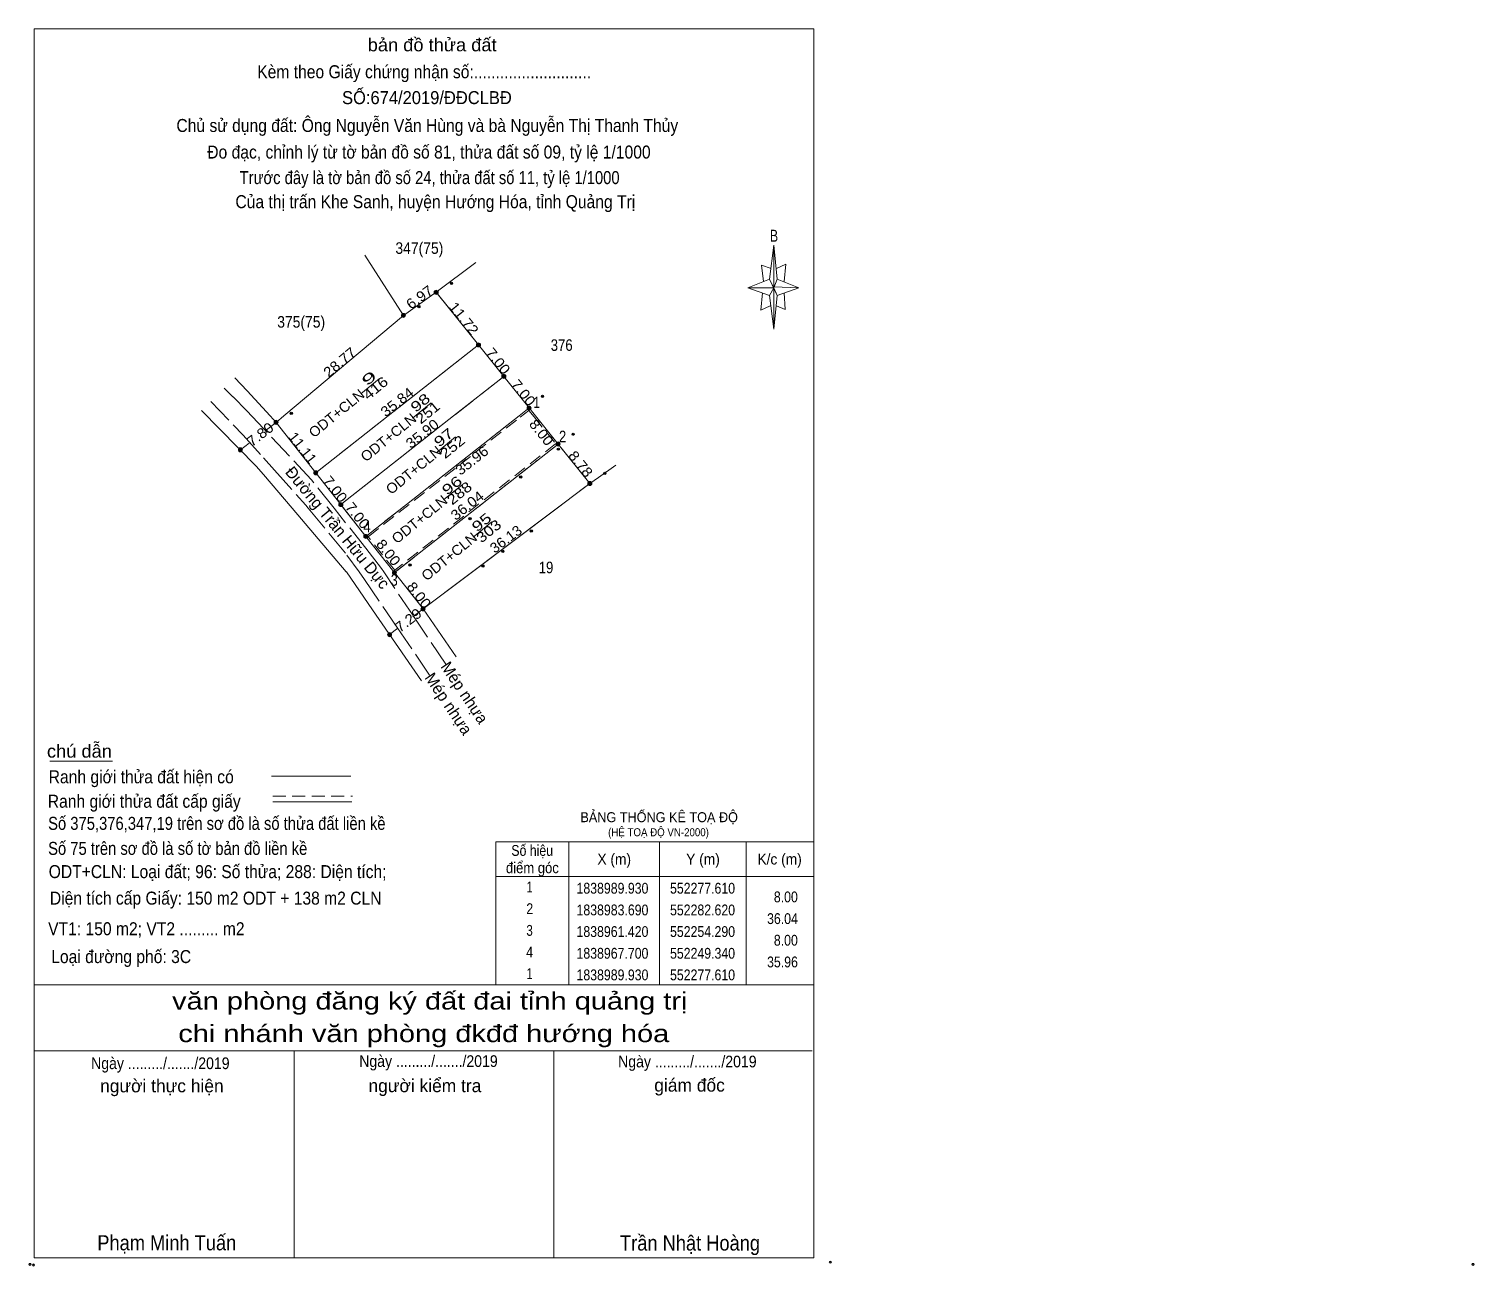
# Model space of a CAD drawing. Header units: metres. Extents: x 551538 to 552829, y 1838513 to 1839106.
# Drawn here: x 551869 to 552119.2, y 1838513.5 to 1838727.6 of the extents above; entities that cross this region are included whole.
import ezdxf
from ezdxf.enums import TextEntityAlignment as Align

# ---------------------------------------------------------------- set-up
doc = ezdxf.new("R2010")
doc.units = ezdxf.units.M
doc.header["$LTSCALE"] = 0.75
doc.header["$PDMODE"] = 32
doc.header["$PDSIZE"] = 0.375
for name, pattern in [('DASH_DOUBLE_DOT', [9.2, 5, -1.2, 0.3, -1.2, 0.3, -1.2]), ('LONG_DASHED', [7.5, 6, -1.5]), ('MEDIUM_DASHED', [4.5, 3, -1.5])]:
    doc.linetypes.add(name, pattern=pattern)
for name, color, linetype, lineweight in [('1', 7, 'Continuous', 13), ('17', 7, 'Continuous', 13), ('4', 7, 'Continuous', 13), ('5', 7, 'Continuous', 13), ('6', 7, 'Continuous', 13), ('63', 7, 'Continuous', 13)]:
    doc.layers.add(name, color=color, linetype=linetype, lineweight=lineweight)
doc.layers.add('7', color=7, linetype='Continuous')

msp = doc.modelspace()

# ---------------------------------------------------------------- hatches: boundary and pattern name
at = {"layer": '4'}
for points in [[(551939.8896, 1838682.0266, 1), (551939.1896, 1838682.0266, 1)], [(551934.21, 1838678.02, 1), (551933.51, 1838678.02, 1)], [(551947.22, 1838672.93, 1), (551946.52, 1838672.93, 1)], [(551951.6, 1838667.47, 1), (551950.9, 1838667.47, 1)], [(551955.98, 1838662.01, 1), (551955.28, 1838662.01, 1)], [(551912.18, 1838659.52, 1), (551911.48, 1838659.52, 1)], [(551960.99, 1838655.77, 1), (551960.29, 1838655.77, 1)], [(551906, 1838654.76, 1), (551905.3, 1838654.76, 1)], [(551919.05, 1838650.78, 1), (551918.35, 1838650.78, 1)], [(551966.49, 1838648.93, 1), (551965.79, 1838648.93, 1)], [(551923.38, 1838645.28, 1), (551922.68, 1838645.28, 1)], [(551927.71, 1838639.78, 1), (551927.01, 1838639.78, 1)], [(551932.66, 1838633.5, 1), (551931.96, 1838633.5, 1)], [(551937.61, 1838627.22, 1), (551936.91, 1838627.22, 1)], [(551931.83, 1838622.77, 1), (551931.13, 1838622.77, 1)]]:
    msp.add_hatch(color=256, dxfattribs=at).paths.add_polyline_path(points)

# ---------------------------------------------------------------- linework, layer by layer
at = {"layer": '1'}
for points in [[(551942.56, 1838660.64), (551951.25, 1838667.47), (551955.63, 1838662.01), (551953.89, 1838660.64)], [(551953.89, 1838660.64), (551927.36, 1838639.78), (551923.03, 1838645.28), (551942.56, 1838660.64)]]:
    msp.add_lwpolyline(points, dxfattribs=at)
at = {"layer": '1', "linetype": 'MEDIUM_DASHED'}
for points in [[(551954.08, 1838660.4), (551955.58, 1838661.59), (551956.5, 1838660.45)], [(551956.5, 1838660.45), (551960.22, 1838655.82), (551932.36, 1838633.92), (551927.78, 1838639.73), (551954.08, 1838660.4)]]:
    msp.add_lwpolyline(points, dxfattribs=at)
at = {"layer": '1'}
msp.add_lwpolyline([(551960.64, 1838655.77), (551966.14, 1838648.93), (551937.26, 1838627.22), (551932.31, 1838633.5)], close=True, dxfattribs=at)
at = {"layer": '17'}
msp.add_line((551872.63, 1838600.86), (551883.49, 1838600.86), dxfattribs=at)
at = {"layer": '4'}
for p, q in [((551933.86, 1838678.02), (551927.17, 1838688.44)), ((551933.86, 1838678.02), (551927.17, 1838688.44)), ((551939.55, 1838682.04), (551946.4, 1838687.18)), ((551913.16, 1838660.64), (551933.86, 1838678.02)), ((551906.81, 1838664.95), (551904.7, 1838667.24)), ((551926.47, 1838664.43), (551929.68, 1838667.05)), ((551955.63, 1838662.01), (551951.25, 1838667.47)), ((551910.79, 1838660.64), (551906.81, 1838664.95)), ((551898.94, 1838661.59), (551908.39, 1838651.96)), ((551911.83, 1838659.52), (551910.79, 1838660.64)), ((551911.83, 1838659.52), (551913.16, 1838660.64)), ((551935.45, 1838660.26), (551938.66, 1838662.88)), ((551956.73, 1838660.64), (551955.63, 1838662.01)), ((551960.64, 1838655.77), (551956.73, 1838660.64)), ((551909.93, 1838658.06), (551911.83, 1838659.52)), ((551905.65, 1838654.76), (551907.17, 1838655.93)), ((551939.69, 1838654.37), (551942.9, 1838656.99)), ((551967.62, 1838649.98), (551970.63, 1838652.13)), ((551940.83, 1838646.08), (551944.04, 1838648.7)), ((551960.46, 1838644.66), (551965.03, 1838648.1)), ((551965.03, 1838648.1), (551966.14, 1838648.93)), ((551966.14, 1838648.93), (551967.62, 1838649.98)), ((551914.59, 1838644.66), (551920.71, 1838637.46)), ((551960.46, 1838644.66), (551945.81, 1838633.65)), ((551945.97, 1838639.65), (551949.18, 1838642.27)), ((551923.98, 1838633.67), (551920.71, 1838637.46)), ((551937.26, 1838627.22), (551932.31, 1838633.5)), ((551936.98, 1838614.79), (551928.52, 1838627.08)), ((551935.51, 1838625.87), (551937.26, 1838627.22)), ((551943.03, 1838618.93), (551937.26, 1838627.22)), ((551931.48, 1838622.77), (551932.91, 1838623.87))]:
    msp.add_line(p, q, dxfattribs=at)
at = {"layer": '4', "linetype": 'LONG_DASHED'}
for p, q in [((551904.35, 1838663.95), (551902.86, 1838665.44)), ((551935.55, 1838626.07), (551930.45, 1838633.65)), ((551941.2, 1838617.66), (551935.62, 1838625.96))]:
    msp.add_line(p, q, dxfattribs=at)
at = {"layer": '4', "linetype": 'DASH_DOUBLE_DOT'}
for p, q in [((551960.64, 1838655.77), (551946.51, 1838644.66)), ((551933.57, 1838644.66), (551927.36, 1838639.78)), ((551946.51, 1838644.66), (551932.5, 1838633.65)), ((551932.5, 1838633.65), (551932.31, 1838633.5))]:
    msp.add_line(p, q, dxfattribs=at)
at = {"layer": '4'}
for points in [[(551913.16, 1838660.64), (551933.86, 1838678.02), (551939.53, 1838682.07), (551946.87, 1838672.93), (551931.24, 1838660.64)], [(551913.16, 1838660.64), (551933.86, 1838678.02), (551939.53, 1838682.07), (551946.87, 1838672.93), (551951.25, 1838667.47), (551955.63, 1838662.01), (551956.73, 1838660.64)], [(551933.86, 1838678.02), (551939.53, 1838682.07), (551939.72, 1838681.84)], [(551951.25, 1838667.47), (551946.87, 1838672.93), (551939.72, 1838681.84)], [(551931.24, 1838660.64), (551946.87, 1838672.93), (551951.25, 1838667.47), (551942.56, 1838660.64)], [(551931.24, 1838660.64), (551918.7, 1838650.78), (551911.83, 1838659.52), (551913.16, 1838660.64)], [(551923.52, 1838644.66), (551923.03, 1838645.28), (551918.7, 1838650.78), (551911.83, 1838659.52), (551913.16, 1838660.64)], [(551942.56, 1838660.64), (551923.03, 1838645.28), (551918.7, 1838650.78), (551931.24, 1838660.64)], [(551956.73, 1838660.64), (551960.64, 1838655.77), (551965.03, 1838650.31)], [(551923.03, 1838645.28), (551918.7, 1838650.78), (551911.83, 1838659.52)], [(551966.14, 1838648.93), (551965.03, 1838650.31), (551960.64, 1838655.77)], [(551908.39, 1838651.96), (551909.63, 1838650.5), (551914.59, 1838644.66)], [(551966.14, 1838648.93), (551967.62, 1838649.98), (551970.63, 1838652.13)], [(551965.03, 1838650.31), (551966.14, 1838648.93), (551965.03, 1838648.1), (551960.46, 1838644.66)], [(551927.36, 1838639.78), (551923.52, 1838644.66), (551923.03, 1838645.28)], [(551932.19, 1838633.65), (551927.36, 1838639.78), (551923.52, 1838644.66)], [(551937.26, 1838627.22), (551945.81, 1838633.65), (551960.46, 1838644.66)], [(551932.31, 1838633.5), (551932.19, 1838633.65), (551927.36, 1838639.78)], [(551928.52, 1838627.08), (551923.99, 1838633.65), (551923.98, 1838633.67)], [(551945.81, 1838633.65), (551937.26, 1838627.22), (551932.31, 1838633.5), (551932.19, 1838633.65)]]:
    msp.add_lwpolyline(points, dxfattribs=at)
at = {"layer": '4', "linetype": 'DASH_DOUBLE_DOT'}
for points in [[(551946.87, 1838672.93), (551931.24, 1838660.64), (551918.7, 1838650.78)], [(551951.25, 1838667.47), (551942.56, 1838660.64), (551923.03, 1838645.28)], [(551955.63, 1838662.01), (551953.89, 1838660.64), (551933.57, 1838644.66)]]:
    msp.add_lwpolyline(points, dxfattribs=at)
at = {"layer": '4', "linetype": 'LONG_DASHED'}
for points in [[(551900.5, 1838663.12), (551906.15, 1838657.3), (551909.63, 1838653.39)], [(551909.63, 1838658.47), (551906.78, 1838661.52), (551904.37, 1838663.93)], [(551921.86, 1838644.66), (551917.96, 1838649.54), (551909.63, 1838658.47)], [(551909.63, 1838653.39), (551911.55, 1838651.24), (551916.95, 1838645.18), (551917.38, 1838644.66)], [(551917.38, 1838644.66), (551924.1, 1838636.53), (551926.18, 1838633.65)], [(551930.45, 1838633.65), (551930.07, 1838634.22), (551927.38, 1838637.75), (551921.86, 1838644.66)], [(551926.18, 1838633.65), (551927.16, 1838632.3), (551932.78, 1838624.02), (551938.39, 1838615.75)]]:
    msp.add_lwpolyline(points, dxfattribs=at)
at = {"layer": '4'}
for centre, radius in [((551939.5396, 1838682.0266), 0.35), ((551933.86, 1838678.02), 0.35), ((551946.87, 1838672.93), 0.35), ((551951.25, 1838667.47), 0.35), ((551955.63, 1838662.01), 0.35), ((551911.83, 1838659.52), 0.35), ((551960.64, 1838655.77), 0.35), ((551960.71, 1838655.69), 0.11), ((551905.65, 1838654.76), 0.35), ((551918.7, 1838650.78), 0.35), ((551966.14, 1838648.93), 0.35), ((551923.03, 1838645.28), 0.35), ((551927.36, 1838639.78), 0.35), ((551932.31, 1838633.5), 0.35), ((551937.26, 1838627.22), 0.35), ((551931.48, 1838622.77), 0.35)]:
    msp.add_circle(centre, radius, dxfattribs=at)
at = {"layer": '5'}
for p, q in [((551997.24, 1838684.32), (551997.98, 1838690.18)), ((551998.58, 1838684.32), (552002.34, 1838682.82)), ((551997.24, 1838681.48), (551993.48, 1838682.82)), ((551998.58, 1838681.48), (551997.98, 1838675.62)), ((551999.78, 1838681.92), (551999.94, 1838679.08)), ((551999.94, 1838679.08), (551998.44, 1838679.68)), ((551869.93, 1838562.16), (552004.93, 1838562.16)), ((551869.93, 1838550.76), (552004.63, 1838550.76)), ((551869.93, 1838550.76), (552004.63, 1838550.76)), ((551869.93, 1838550.76), (552004.63, 1838550.76)), ((551914.93, 1838514.92), (551914.93, 1838550.76)), ((551959.93, 1838514.92), (551959.93, 1838550.76))]:
    msp.add_line(p, q, dxfattribs=at)
for points in [[(551869.93, 1838727.62), (552004.93, 1838727.62), (552004.93, 1838514.92), (551869.93, 1838514.92)], [(551997.98, 1838690.18), (551998.58, 1838684.32), (551997.98, 1838682.82)], [(551997.98, 1838682.82), (551993.48, 1838682.82), (551997.24, 1838684.32), (551998.58, 1838681.48), (552002.34, 1838682.82), (551997.98, 1838682.98)], [(551997.98, 1838682.82), (551997.98, 1838675.62), (551997.24, 1838681.48)]]:
    msp.add_lwpolyline(points, close=True, dxfattribs=at)
for points in [[(551997.54, 1838686.12), (551995.88, 1838686.72), (551996.18, 1838683.88)], [(551998.44, 1838686.12), (552000.08, 1838686.88), (551999.78, 1838683.88)], [(551997.98, 1838682.82), (551997.24, 1838684.32), (551993.48, 1838682.82)], [(551996.04, 1838681.92), (551995.74, 1838678.92), (551997.38, 1838679.68)], [(551997.98, 1838682.82), (551998.58, 1838681.48), (552002.34, 1838682.82)], [(552004.93, 1838514.92), (551869.93, 1838514.92), (551869.93, 1838550.76)]]:
    msp.add_lwpolyline(points, dxfattribs=at)
for p in [(551869.22, 1838513.76), (551869.82, 1838513.66), (552119.04, 1838513.76)]:
    msp.add_point(p, dxfattribs=at)
at = {"layer": '6'}
for p, q in [((551911.03, 1838598.26), (551924.74, 1838598.26)), ((551911.24, 1838593.86), (551924.95, 1838593.86))]:
    msp.add_line(p, q, dxfattribs=at)
at = {"layer": '6', "linetype": 'MEDIUM_DASHED'}
msp.add_line((551911.24, 1838594.79), (551925.04, 1838594.79), dxfattribs=at)
at = {"layer": '6'}
msp.add_point((552007.78, 1838514.16), dxfattribs=at)
at = {"layer": '63'}
for p, q in [((551962.48, 1838586.9), (551962.48, 1838562.16)), ((551978.23, 1838586.9), (551978.23, 1838562.16)), ((551993.23, 1838586.9), (551993.23, 1838562.16)), ((551949.88, 1838580.9), (552004.93, 1838580.9))]:
    msp.add_line(p, q, dxfattribs=at)
msp.add_lwpolyline([(551949.88, 1838586.9), (552004.93, 1838586.9), (552004.93, 1838562.16), (551949.88, 1838562.16)], close=True, dxfattribs=at)
at = {"layer": '7'}
for p in [(551942.2, 1838683.58), (551942.2, 1838683.57), (551936.55, 1838679.54), (551957.94, 1838664.02), (551914.46, 1838661.08), (551963.25, 1838657.46), (551960.7, 1838654.88), (551968.73, 1838650.69), (551954.18, 1838650.05), (551945.41, 1838642.86), (551956, 1838640.72), (551951.08, 1838637.19), (551935.01, 1838634.83), (551947.63, 1838634.65)]:
    msp.add_point(p, dxfattribs=at)

# ---------------------------------------------------------------- texts
at = {"layer": '1'}
for s, height, width, p in [('BẢNG THỐNG KÊ TOẠ ĐỘ ', 1.725, 0.95, (551964.51, 1838590.31)), ('(HỆ TOẠ ĐỘ VN-2000)', 1.395, 0.9, (551969.31, 1838587.87))]:
    msp.add_text(s, height=height, dxfattribs=dict(at, width=width)).set_placement(p)
at = {"layer": '4'}
for s, width, p in [('347(75)', 0.9, (551936.63, 1838688.68)), ('375(75)', 0.9, (551916.17, 1838675.91)), ('376', 0.85, (551961.27, 1838671.89)), ('19', 0.85, (551958.555, 1838633.4))]:
    msp.add_text(s, height=2, dxfattribs=dict(at, width=width)).set_placement(p, align=Align.CENTER)
for s, rotation, width, p in [('6.97', 36.36, 1.1, (551937.1812, 1838680.4622)), ('11.72', 308.772, 1.1, (551943.6398, 1838676.9529)), ('28.77', 40.022, 1.1, (551923.3973, 1838669.2387)), ('7.00', 308.737, 1.1, (551949.5746, 1838669.5725)), ('9', 39.259, 1.9, (551928.4613, 1838666.4656)), ('416', 39.259, 1.2, (551929.5963, 1838664.7671)), ('7.00', 308.737, 1.1, (551953.9546, 1838664.1125)), ('35.84', 38.178, 1.1, (551933.3242, 1838662.3405)), ('98', 39.259, 1.35, (551937.3413, 1838662.2471)), ('251', 39.259, 1.15, (551938.6263, 1838660.5399)), ('7.80', 37.604, 1.1, (551909.6161, 1838656.7444)), ('35.90', 38.179, 1.1, (551937.6741, 1838656.8605)), ('97', 39.259, 1.35, (551941.3913, 1838656.2171)), ('8.00', 308.76, 1.1, (551957.0758, 1838657.2228)), ('11.11', 308.197, 1.05, (551915.7327, 1838654.561)), ('252', 39.259, 1.2, (551942.8963, 1838654.5971)), ('35.96', 38.18, 1.1, (551946.2591, 1838652.2266)), ('8.78', 308.773, 1.1, (551963.8663, 1838651.758)), ('7.00', 308.212, 1.1, (551921.3744, 1838647.4113)), ('96', 39.259, 1.4, (551942.8213, 1838647.9334)), ('288', 39.259, 1.2, (551944.1263, 1838646.5808)), ('7.00', 308.212, 1.1, (551925.2544, 1838642.8513)), ('36.04', 38.171, 1.1, (551945.4542, 1838644.42)), ('95', 39.259, 1.35, (551947.9463, 1838641.543)), ('303', 39.259, 1.2, (551949.1963, 1838640.0226)), ('36.13', 36.933, 1.05, (551952.1342, 1838638.6075)), ('8.00', 308.246, 1.1, (551930.5861, 1838636.4517)), ('8.00', 308.206, 1.1, (551935.8741, 1838629.0712)), ('7.29', 37.593, 1.1, (551935.2462, 1838624.5762))]:
    msp.add_text(s, height=1.75, rotation=rotation, dxfattribs=dict(at, width=width)).set_placement(p, align=Align.CENTER)
at = {"layer": '4', "width": 1.05}
for p in [(551927.8425, 1838664.4793), (551936.8225, 1838660.3093), (551941.2025, 1838654.6593), (551942.2025, 1838646.1293), (551947.3425, 1838639.6993)]:
    msp.add_text('ODT+CLN ', height=1.75, rotation=39.259, dxfattribs=at).set_placement(p, align=Align.RIGHT)
at = {"layer": '4'}
for s, width, p in [(' 1', 0.75, (551957.51, 1838661.99)), (' 2', 0.85, (551962.06, 1838656.07)), (' 4', 0.85, (551928.21, 1838640.48)), (' 3', 0.8, (551932.88, 1838631.24))]:
    msp.add_text(s, height=2, dxfattribs=dict(at, width=width)).set_placement(p, align=Align.RIGHT)
for s, rotation, p in [('Đường Trần Hữu Dực', 309.577, (551921.7041, 1838640.6571)), ('Mép nhựa', 303.905, (551943.6148, 1838612.1778)), ('Mép nhựa', 303.905, (551940.8548, 1838610.2578))]:
    msp.add_text(s, height=2, rotation=rotation, dxfattribs=at).set_placement(p, align=Align.CENTER)
at = {"layer": '5'}
for s, height, width, p in [('bản đồ thửa đất', 2.25, 1.05, (551938.845, 1838723.74)), ('Kèm theo Giấy chứng nhận số:...........................', 2.25, 0.9, (551937.46, 1838719.08)), ('SỐ:674/2019/ĐĐCLBĐ', 2.25, 0.95, (551937.94, 1838714.6)), ('Chủ sử dụng đất: Ông Nguyễn Văn Hùng và bà Nguyễn Thị Thanh Thủy', 2.25, 0.9, (551938.005, 1838709.78)), ('Đo đạc, chỉnh lý từ tờ bản đồ số 81, thửa đất số 09, tỷ lệ 1/1000 ', 2.25, 0.9, (551938.665, 1838705.18)), ('Trước đây là tờ bản đồ số 24, thửa đất số 11, tỷ lệ 1/1000 ', 2.25, 0.85, (551938.76, 1838700.76)), ('Của thị trấn Khe Sanh, huyện Hướng Hóa, tỉnh Quảng Trị', 2.25, 0.9, (551939.395, 1838696.59)), ('B', 2.066, 0.75, (551998.035, 1838690.78)), ('văn phòng đăng ký đất đai tỉnh quảng trị', 3, 1.25, (551938.43, 1838557.88)), ('chi nhánh văn phòng đkđđ hướng hóa', 3, 1.25, (551937.39, 1838552.24)), ('Ngày ........./......./2019', 2.025, 0.9, (551891.785, 1838547.57)), ('Ngày ........./......./2019', 2.025, 0.9, (551938.205, 1838547.94)), ('Ngày ........./......./2019', 2.025, 0.9, (551983.025, 1838547.87)), ('Phạm Minh Tuấn', 2.625, 0.9, (551892.905, 1838516.2)), ('Trần Nhật Hoàng', 2.625, 0.9, (551983.49, 1838516.16))]:
    msp.add_text(s, height=height, dxfattribs=dict(at, width=width)).set_placement(p, align=Align.CENTER)
for s, p in [('người thực hiện', (551892.055, 1838543.55)), ('người kiểm tra', (551937.59, 1838543.58)), ('giám đốc', (551983.405, 1838543.67))]:
    msp.add_text(s, height=2.25, dxfattribs=at).set_placement(p, align=Align.CENTER)
at = {"layer": '6'}
for s, width, p in [('chú dẫn', 1.05, (551872.16, 1838601.48)), ('Ranh giới thửa đất hiện có ', 0.9, (551872.46, 1838597.04)), ('Ranh giới thửa đất cấp giấy', 0.9, (551872.3, 1838592.81)), ('Số 375,376,347,19 trên sơ đồ là số thửa đất liền kề', 0.85, (551872.36, 1838588.98)), ('Số 75 trên sơ đồ là số tờ bản đồ liền kề', 0.85, (551872.36, 1838584.65)), ('ODT+CLN: Loại đất; 96: Số thửa; 288: Diện tích;', 0.9, (551872.46, 1838580.63)), ('Diện tích cấp Giấy: 150 m2 ODT + 138 m2 CLN', 0.9, (551872.66, 1838576.04)), ('VT1: 150 m2; VT2 ......... m2', 0.9, (551872.36, 1838570.74)), ('Loại đường phố: 3C', 0.9, (551872.9, 1838565.92))]:
    msp.add_text(s, height=2.25, dxfattribs=dict(at, width=width)).set_placement(p)
at = {"layer": '63'}
for s, width, p in [('Số hiệu', 0.85, (551956.165, 1838584.48)), ('điểm góc', 0.9, (551956.195, 1838581.48)), ('X (m)', 0.95, (551970.365, 1838582.98)), ('Y (m)', 0.95, (551985.735, 1838582.98)), ('K/c (m)', 0.95, (551998.995, 1838582.98)), (' 1', 0.75, (551955.44, 1838578.14)), ('1838989.930', 0.85, (551970.06, 1838577.94)), ('552277.610', 0.85, (551985.655, 1838577.94)), (' 2', 0.85, (551955.44, 1838574.4)), ('1838983.690', 0.85, (551970.06, 1838574.18)), ('552282.620', 0.85, (551985.655, 1838574.18)), (' 3', 0.8, (551955.43, 1838570.64)), ('1838961.420', 0.85, (551970.06, 1838570.44)), ('552254.290', 0.85, (551985.655, 1838570.44)), (' 4', 0.85, (551955.425, 1838566.9)), ('1838967.700', 0.85, (551970.06, 1838566.68)), ('552249.340', 0.85, (551985.655, 1838566.68)), (' 1', 0.75, (551955.44, 1838563.14)), ('1838989.930', 0.85, (551970.06, 1838562.94)), ('552277.610', 0.85, (551985.655, 1838562.94))]:
    msp.add_text(s, height=1.875, dxfattribs=dict(at, width=width)).set_placement(p, align=Align.CENTER)
at = {"layer": '63', "width": 0.85}
for s, p in [('8.00', (552002.15, 1838576.44)), ('36.04', (552002.16, 1838572.68)), ('8.00', (552002.15, 1838568.94)), ('35.96', (552002.16, 1838565.18))]:
    msp.add_text(s, height=1.875, dxfattribs=at).set_placement(p, align=Align.RIGHT)

doc.saveas('drawing.dxf')
